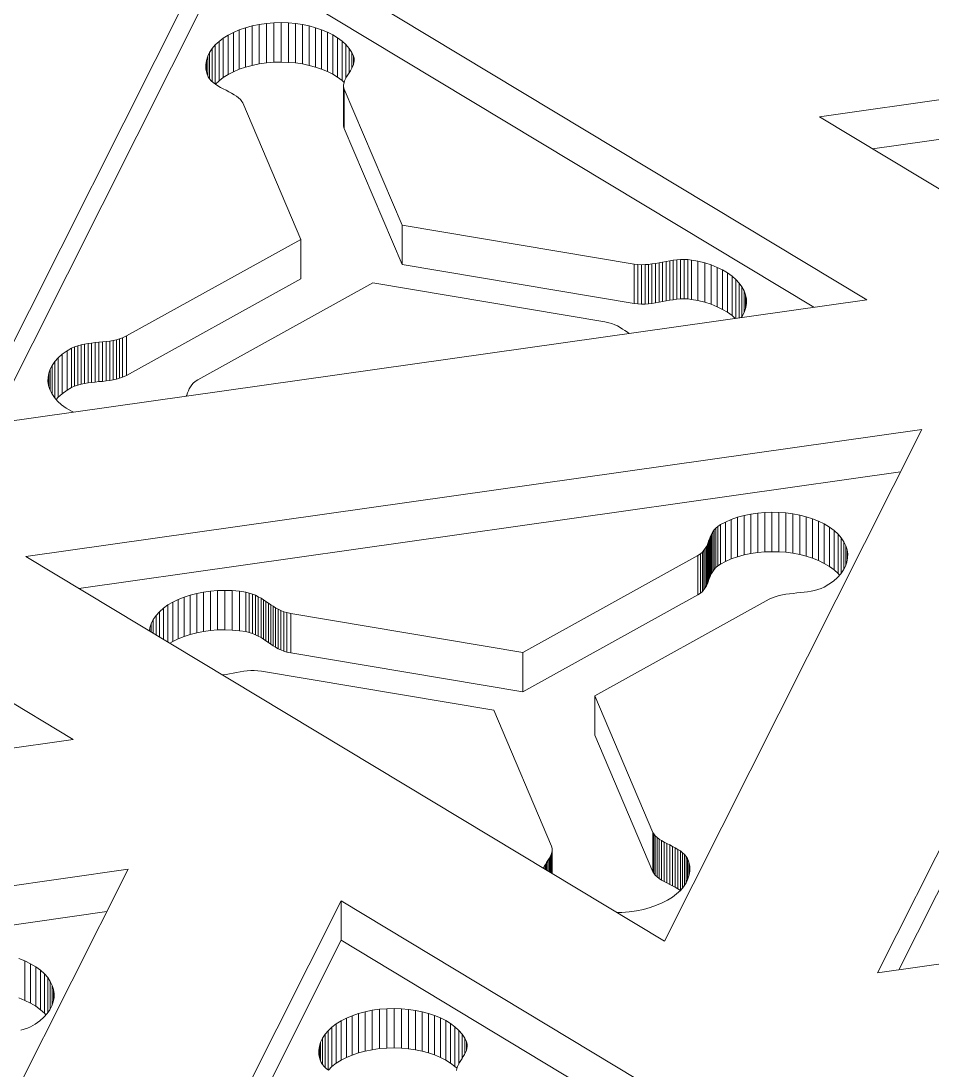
# Model space of a CAD drawing. Header units: inches. Extents: x 4 to 26.1, y 6.7 to 41.9.
# Drawn here: x 13.963 to 15.144, y 16.152 to 17.511 of the extents above; entities that cross this region are included whole.
import ezdxf

# ---------------------------------------------------------------- set-up
doc = ezdxf.new("R2010")
doc.units = ezdxf.units.IN
doc.header["$MEASUREMENT"] = 0
doc.layers.add('rails', color=7, linetype='Continuous', lineweight=35, true_color=0xd4d4d4)

# ---------------------------------------------------------------- blocks, each defined once
blk = doc.blocks.new('A$C382235AA')
at = {"color": 0, "linetype": 'Continuous', "lineweight": 0, "extrusion": (-4.89431e-17, 0.816497, 0.57735)}
for p, q in [((-11.9231, 11.2503), (-11.5896, 11.9133)), ((-11.5896, 11.9133), (-10.7618, 11.415)), ((-11.5896, 11.8623), (-11.8955, 11.2542)), ((-10.8304, 11.4053), (-11.5896, 11.8623)), ((-10.8228, 11.6519), (-9.6615, 11.8167)), ((-11.5586, 11.7696), (-11.5494, 11.7715)), ((-11.5494, 11.7715), (-11.5399, 11.7728)), ((-11.5494, 11.7204), (-11.5494, 11.7715)), ((-11.5399, 11.7728), (-11.5303, 11.7736)), ((-11.5399, 11.7218), (-11.5399, 11.7728)), ((-11.5303, 11.7736), (-11.5208, 11.7739)), ((-11.5303, 11.7226), (-11.5303, 11.7736)), ((-11.5208, 11.7228), (-11.5208, 11.7739)), ((-11.5208, 11.7739), (-11.5114, 11.7736)), ((-11.5114, 11.7225), (-11.5114, 11.7736)), ((-11.5114, 11.7736), (-11.5022, 11.7727)), ((-11.5022, 11.7217), (-11.5022, 11.7727)), ((-11.5022, 11.7727), (-11.4932, 11.7714)), ((-11.4932, 11.7204), (-11.4932, 11.7714)), ((-11.4932, 11.7714), (-11.4846, 11.7696)), ((-11.5959, 11.7538), (-11.5896, 11.7577)), ((-11.5896, 11.7577), (-11.5828, 11.7613)), ((-11.5896, 11.7067), (-11.5896, 11.7577)), ((-11.5828, 11.7613), (-11.5753, 11.7645)), ((-11.5828, 11.7103), (-11.5828, 11.7613)), ((-11.5753, 11.7645), (-11.5672, 11.7673)), ((-11.5753, 11.7135), (-11.5753, 11.7645)), ((-11.5672, 11.7673), (-11.5586, 11.7696)), ((-11.5672, 11.7162), (-11.5672, 11.7673)), ((-11.5586, 11.7186), (-11.5586, 11.7696)), ((-11.4846, 11.7186), (-11.4846, 11.7696)), ((-11.4846, 11.7696), (-11.4763, 11.7674)), ((-11.4763, 11.7163), (-11.4763, 11.7674)), ((-11.4763, 11.7674), (-11.4684, 11.7647)), ((-11.4684, 11.7136), (-11.4684, 11.7647)), ((-11.4684, 11.7647), (-11.461, 11.7616)), ((-11.461, 11.7105), (-11.461, 11.7616)), ((-11.461, 11.7616), (-11.4541, 11.7581)), ((-11.4541, 11.707), (-11.4541, 11.7581)), ((-11.4541, 11.7581), (-11.4477, 11.7542)), ((-9.6892, 11.7617), (-10.7542, 11.6106)), ((-11.6103, 11.7404), (-11.6063, 11.7451)), ((-11.6063, 11.7451), (-11.6014, 11.7496)), ((-11.6063, 11.6942), (-11.6063, 11.7451)), ((-11.6014, 11.7496), (-11.5959, 11.7538)), ((-11.6014, 11.6986), (-11.6014, 11.7496)), ((-11.5959, 11.7028), (-11.5959, 11.7538)), ((-11.4477, 11.7032), (-11.4477, 11.7542)), ((-11.4477, 11.7542), (-11.442, 11.7499)), ((-11.442, 11.6989), (-11.442, 11.7499)), ((-11.442, 11.7499), (-11.4371, 11.7454)), ((-11.4371, 11.7018), (-11.4371, 11.7454)), ((-11.4371, 11.7454), (-11.4328, 11.7405)), ((-11.6178, 11.725), (-11.6161, 11.7303)), ((-11.6161, 11.7303), (-11.6137, 11.7354)), ((-11.6161, 11.7057), (-11.6161, 11.7303)), ((-11.6137, 11.7354), (-11.6103, 11.7404)), ((-11.6137, 11.7009), (-11.6137, 11.7354)), ((-11.6103, 11.6974), (-11.6103, 11.7404)), ((-11.4328, 11.709), (-11.4328, 11.7405)), ((-11.4328, 11.7405), (-11.4294, 11.7353)), ((-11.4294, 11.7149), (-11.4294, 11.7353)), ((-11.4294, 11.7353), (-11.4271, 11.7305)), ((-11.4271, 11.7203), (-11.4271, 11.7305)), ((-11.4271, 11.7305), (-11.4263, 11.7277)), ((-11.6185, 11.7196), (-11.6178, 11.725)), ((-11.6184, 11.7141), (-11.6185, 11.7196)), ((-11.6178, 11.7113), (-11.6178, 11.725)), ((-11.5672, 11.7162), (-11.5753, 11.7135)), ((-11.5586, 11.7186), (-11.5672, 11.7162)), ((-11.5494, 11.7204), (-11.5586, 11.7186)), ((-11.5399, 11.7218), (-11.5494, 11.7204)), ((-11.5303, 11.7226), (-11.5399, 11.7218)), ((-11.5208, 11.7228), (-11.5303, 11.7226)), ((-11.5114, 11.7225), (-11.5208, 11.7228)), ((-11.5022, 11.7217), (-11.5114, 11.7225)), ((-11.4932, 11.7204), (-11.5022, 11.7217)), ((-11.4846, 11.7186), (-11.4932, 11.7204)), ((-11.4763, 11.7163), (-11.4846, 11.7186)), ((-11.4684, 11.7136), (-11.4763, 11.7163)), ((-11.4284, 11.7168), (-11.4297, 11.7142)), ((-11.4273, 11.7195), (-11.4284, 11.7168)), ((-11.4265, 11.7222), (-11.4273, 11.7195)), ((-11.4262, 11.7249), (-11.4265, 11.7222)), ((-11.4263, 11.7237), (-11.4263, 11.7277)), ((-11.4263, 11.7277), (-11.4262, 11.7249)), ((-11.6172, 11.7086), (-11.6184, 11.7141)), ((-11.6154, 11.7037), (-11.6172, 11.7086)), ((-11.6138, 11.7011), (-11.6154, 11.7037)), ((-11.5959, 11.7028), (-11.6014, 11.6986)), ((-11.5896, 11.7067), (-11.5959, 11.7028)), ((-11.5828, 11.7103), (-11.5896, 11.7067)), ((-11.5753, 11.7135), (-11.5828, 11.7103)), ((-11.461, 11.7105), (-11.4684, 11.7136)), ((-11.4541, 11.707), (-11.461, 11.7105)), ((-11.4477, 11.7032), (-11.4541, 11.707)), ((-11.442, 11.6989), (-11.4477, 11.7032)), ((-11.436, 11.7038), (-11.4374, 11.7012)), ((-11.4345, 11.7064), (-11.436, 11.7038)), ((-11.4329, 11.709), (-11.4345, 11.7064)), ((-11.4312, 11.7116), (-11.4329, 11.709)), ((-11.4297, 11.7142), (-11.4312, 11.7116)), ((-11.6117, 11.6986), (-11.6138, 11.7011)), ((-11.6091, 11.6963), (-11.6117, 11.6986)), ((-11.6062, 11.6941), (-11.6091, 11.6963)), ((-11.6014, 11.6986), (-11.6062, 11.6941)), ((-11.603, 11.692), (-11.6062, 11.6941)), ((-11.5996, 11.6901), (-11.603, 11.692)), ((-11.596, 11.6881), (-11.5996, 11.6901)), ((-11.4393, 11.6964), (-11.442, 11.6989)), ((-11.4394, 11.696), (-11.4399, 11.6934)), ((-11.4399, 11.6423), (-11.4399, 11.6934)), ((-11.4399, 11.6934), (-11.4399, 11.6907)), ((-11.4399, 11.6397), (-11.4399, 11.6907)), ((-11.4399, 11.6907), (-11.4392, 11.6878)), ((-11.4386, 11.6986), (-11.4394, 11.696)), ((-11.4374, 11.7012), (-11.4386, 11.6986)), ((-11.5924, 11.6863), (-11.596, 11.6881)), ((-11.5888, 11.6844), (-11.5924, 11.6863)), ((-11.5853, 11.6825), (-11.5888, 11.6844)), ((-11.582, 11.6806), (-11.5853, 11.6825)), ((-11.5788, 11.6786), (-11.582, 11.6806)), ((-11.5761, 11.6765), (-11.5788, 11.6786)), ((-11.5736, 11.6743), (-11.5761, 11.6765)), ((-11.4392, 11.6368), (-11.4392, 11.6878)), ((-11.4392, 11.6878), (-11.3642, 11.5116)), ((-11.5717, 11.6719), (-11.5736, 11.6743)), ((-11.5707, 11.6702), (-11.5717, 11.6719)), ((-11.4954, 11.4931), (-11.5707, 11.6702)), ((-9.995, 11.1536), (-10.8228, 11.6519)), ((-11.4399, 11.6397), (-11.4399, 11.6423)), ((-11.4392, 11.6368), (-11.4399, 11.6397)), ((-11.3642, 11.4606), (-11.4392, 11.6368)), ((-11.3642, 11.4606), (-11.3642, 11.5116)), ((-11.3642, 11.5116), (-11.0633, 11.4611)), ((-11.7213, 11.368), (-11.4954, 11.4931)), ((-11.4954, 11.4421), (-11.4954, 11.4931)), ((-11.0633, 11.4101), (-11.3642, 11.4606)), ((-11.0633, 11.4101), (-11.0633, 11.4611)), ((-11.0633, 11.4611), (-11.0583, 11.4605)), ((-11.0583, 11.4095), (-11.0583, 11.4605)), ((-11.0583, 11.4605), (-11.0538, 11.4603)), ((-11.0538, 11.4603), (-11.0492, 11.4604)), ((-11.0538, 11.4092), (-11.0538, 11.4603)), ((-11.0492, 11.4604), (-11.0447, 11.4607)), ((-11.0492, 11.4093), (-11.0492, 11.4604)), ((-11.0447, 11.4607), (-11.0402, 11.4613)), ((-11.0447, 11.4097), (-11.0447, 11.4607)), ((-11.0402, 11.4613), (-11.0356, 11.462)), ((-11.0402, 11.4102), (-11.0402, 11.4613)), ((-11.0356, 11.462), (-11.031, 11.4628)), ((-11.0356, 11.4109), (-11.0356, 11.462)), ((-11.031, 11.4628), (-11.0265, 11.4636)), ((-11.031, 11.4117), (-11.031, 11.4628)), ((-11.0265, 11.4636), (-11.0218, 11.4645)), ((-11.0265, 11.4126), (-11.0265, 11.4636)), ((-11.0218, 11.4645), (-11.0172, 11.4653)), ((-11.0218, 11.4135), (-11.0218, 11.4645)), ((-11.0172, 11.4653), (-11.0125, 11.466)), ((-11.0172, 11.4143), (-11.0172, 11.4653)), ((-11.0125, 11.466), (-11.0079, 11.4666)), ((-11.0125, 11.415), (-11.0125, 11.466)), ((-11.0079, 11.4666), (-11.0031, 11.467)), ((-11.0079, 11.4156), (-11.0079, 11.4666)), ((-11.0031, 11.467), (-10.9984, 11.4671)), ((-11.0031, 11.4159), (-11.0031, 11.467)), ((-10.9984, 11.4161), (-10.9984, 11.4671)), ((-10.9984, 11.4671), (-10.9936, 11.4669)), ((-10.9936, 11.4159), (-10.9936, 11.4669)), ((-10.9936, 11.4669), (-10.9888, 11.4664)), ((-10.9888, 11.4154), (-10.9888, 11.4664)), ((-10.9888, 11.4664), (-10.9806, 11.4649)), ((-10.9806, 11.4138), (-10.9806, 11.4649)), ((-10.9806, 11.4649), (-10.9717, 11.4627)), ((-10.9717, 11.4116), (-10.9717, 11.4627)), ((-10.9717, 11.4627), (-10.9634, 11.46)), ((-10.9634, 11.409), (-10.9634, 11.46)), ((-10.9634, 11.46), (-10.9557, 11.4569)), ((-10.9557, 11.4059), (-10.9557, 11.4569)), ((-10.9557, 11.4569), (-10.9486, 11.4535)), ((-10.9486, 11.4024), (-10.9486, 11.4535)), ((-10.9486, 11.4535), (-10.9422, 11.4497)), ((-10.9422, 11.3986), (-10.9422, 11.4497)), ((-10.9422, 11.4497), (-10.9364, 11.4455)), ((-10.9364, 11.3945), (-10.9364, 11.4455)), ((-10.9364, 11.4455), (-10.9313, 11.4411)), ((-11.4954, 11.4421), (-11.7213, 11.3169)), ((-11.402, 11.4368), (-11.629, 11.3111)), ((-11.1014, 11.3864), (-11.402, 11.4368)), ((-10.9313, 11.391), (-10.9313, 11.4411)), ((-10.9313, 11.4411), (-10.927, 11.4365)), ((-10.927, 11.3916), (-10.927, 11.4365)), ((-10.927, 11.4365), (-10.9235, 11.4316)), ((-10.9235, 11.3934), (-10.9235, 11.4316)), ((-10.9235, 11.4316), (-10.9207, 11.4265)), ((-10.9207, 11.3985), (-10.9207, 11.4265)), ((-10.9207, 11.4265), (-10.9188, 11.4213)), ((-10.9188, 11.4039), (-10.9188, 11.4213)), ((-10.9188, 11.4213), (-10.9178, 11.4159)), ((-10.7618, 11.415), (-11.9231, 11.2503)), ((-11.0583, 11.4095), (-11.0633, 11.4101)), ((-11.0538, 11.4092), (-11.0583, 11.4095)), ((-11.0492, 11.4093), (-11.0538, 11.4092)), ((-11.0447, 11.4097), (-11.0492, 11.4093)), ((-11.0402, 11.4102), (-11.0447, 11.4097)), ((-11.0356, 11.4109), (-11.0402, 11.4102)), ((-11.031, 11.4117), (-11.0356, 11.4109)), ((-11.0265, 11.4126), (-11.031, 11.4117)), ((-11.0218, 11.4135), (-11.0265, 11.4126)), ((-11.0172, 11.4143), (-11.0218, 11.4135)), ((-11.0125, 11.415), (-11.0172, 11.4143)), ((-11.0079, 11.4156), (-11.0125, 11.415)), ((-11.0031, 11.4159), (-11.0079, 11.4156)), ((-10.9984, 11.4161), (-11.0031, 11.4159)), ((-10.9936, 11.4159), (-10.9984, 11.4161)), ((-10.9888, 11.4154), (-10.9936, 11.4159)), ((-10.9806, 11.4138), (-10.9888, 11.4154)), ((-10.9717, 11.4116), (-10.9806, 11.4138)), ((-10.9634, 11.409), (-10.9717, 11.4116)), ((-10.9557, 11.4059), (-10.9634, 11.409)), ((-10.9486, 11.4024), (-10.9557, 11.4059)), ((-10.9184, 11.405), (-10.9202, 11.3996)), ((-10.9176, 11.4105), (-10.9184, 11.405)), ((-10.9178, 11.4096), (-10.9178, 11.4159)), ((-10.9178, 11.4159), (-10.9176, 11.4105)), ((-10.9422, 11.3986), (-10.9486, 11.4024)), ((-10.9364, 11.3945), (-10.9422, 11.3986)), ((-10.9322, 11.3908), (-10.9364, 11.3945)), ((-10.9229, 11.3941), (-10.9245, 11.3919)), ((-10.9202, 11.3996), (-10.9229, 11.3941)), ((-11.096, 11.3852), (-11.1014, 11.3864)), ((-11.092, 11.384), (-11.096, 11.3852)), ((-11.0883, 11.3826), (-11.092, 11.384)), ((-11.0848, 11.3809), (-11.0883, 11.3826)), ((-11.0815, 11.379), (-11.0848, 11.3809)), ((-11.0783, 11.377), (-11.0815, 11.379)), ((-11.0752, 11.3749), (-11.0783, 11.377)), ((-11.7386, 11.3621), (-11.7344, 11.363)), ((-11.7344, 11.363), (-11.7303, 11.3641)), ((-11.7344, 11.312), (-11.7344, 11.363)), ((-11.7303, 11.3641), (-11.7265, 11.3655)), ((-11.7303, 11.3131), (-11.7303, 11.3641)), ((-11.7265, 11.3655), (-11.7213, 11.368)), ((-11.7265, 11.3145), (-11.7265, 11.3655)), ((-11.7213, 11.3169), (-11.7213, 11.368)), ((-11.0721, 11.3728), (-11.0752, 11.3749)), ((-11.0699, 11.3713), (-11.0721, 11.3728)), ((-11.7985, 11.3486), (-11.7925, 11.3521)), ((-11.7925, 11.3521), (-11.7887, 11.3539)), ((-11.7925, 11.3011), (-11.7925, 11.3521)), ((-11.7887, 11.3539), (-11.7846, 11.3553)), ((-11.7887, 11.3028), (-11.7887, 11.3539)), ((-11.7846, 11.3553), (-11.7803, 11.3565)), ((-11.7846, 11.3043), (-11.7846, 11.3553)), ((-11.7803, 11.3565), (-11.7758, 11.3574)), ((-11.7803, 11.3054), (-11.7803, 11.3565)), ((-11.7758, 11.3574), (-11.7712, 11.3582)), ((-11.7758, 11.3064), (-11.7758, 11.3574)), ((-11.7712, 11.3582), (-11.7666, 11.3588)), ((-11.7712, 11.3071), (-11.7712, 11.3582)), ((-11.7666, 11.3588), (-11.7618, 11.3593)), ((-11.7666, 11.3078), (-11.7666, 11.3588)), ((-11.7618, 11.3593), (-11.7571, 11.3598)), ((-11.7618, 11.3083), (-11.7618, 11.3593)), ((-11.7571, 11.3598), (-11.7523, 11.3603)), ((-11.7571, 11.3088), (-11.7571, 11.3598)), ((-11.7523, 11.3603), (-11.7477, 11.3608)), ((-11.7523, 11.3092), (-11.7523, 11.3603)), ((-11.7477, 11.3608), (-11.7431, 11.3614)), ((-11.7477, 11.3097), (-11.7477, 11.3608)), ((-11.7431, 11.3614), (-11.7386, 11.3621)), ((-11.7431, 11.3103), (-11.7431, 11.3614)), ((-11.7386, 11.3111), (-11.7386, 11.3621)), ((-12.6185, 11.3435), (-11.7907, 10.8452)), ((-11.8142, 11.3349), (-11.8098, 11.3397)), ((-11.8098, 11.3397), (-11.8046, 11.3443)), ((-11.8098, 11.2887), (-11.8098, 11.3397)), ((-11.8046, 11.3443), (-11.7985, 11.3486)), ((-11.8046, 11.2932), (-11.8046, 11.3443)), ((-11.7985, 11.2976), (-11.7985, 11.3486)), ((-11.8222, 11.3196), (-11.8204, 11.3248)), ((-11.8204, 11.3248), (-11.8177, 11.3299)), ((-11.8204, 11.2977), (-11.8204, 11.3248)), ((-11.8177, 11.3299), (-11.8142, 11.3349)), ((-11.8177, 11.2926), (-11.8177, 11.3299)), ((-11.8142, 11.2876), (-11.8142, 11.3349)), ((-11.8232, 11.3091), (-11.8231, 11.3144)), ((-11.8224, 11.3038), (-11.8232, 11.3091)), ((-11.8231, 11.3144), (-11.8222, 11.3196)), ((-11.8231, 11.3085), (-11.8231, 11.3144)), ((-11.8222, 11.303), (-11.8222, 11.3196)), ((-11.7618, 11.3083), (-11.7666, 11.3078)), ((-11.7571, 11.3088), (-11.7618, 11.3083)), ((-11.7523, 11.3092), (-11.7571, 11.3088)), ((-11.7477, 11.3097), (-11.7523, 11.3092)), ((-11.7431, 11.3103), (-11.7477, 11.3097)), ((-11.7386, 11.3111), (-11.7431, 11.3103)), ((-11.7344, 11.312), (-11.7386, 11.3111)), ((-11.7303, 11.3131), (-11.7344, 11.312)), ((-11.7265, 11.3145), (-11.7303, 11.3131)), ((-11.7213, 11.3169), (-11.7265, 11.3145)), ((-11.6323, 11.3089), (-11.6348, 11.3068)), ((-11.629, 11.3111), (-11.6323, 11.3089)), ((-11.8208, 11.2985), (-11.8224, 11.3038)), ((-11.8183, 11.2934), (-11.8208, 11.2985)), ((-11.7985, 11.2976), (-11.8046, 11.2932)), ((-11.7925, 11.3011), (-11.7985, 11.2976)), ((-11.7887, 11.3028), (-11.7925, 11.3011)), ((-11.7846, 11.3043), (-11.7887, 11.3028)), ((-11.7803, 11.3054), (-11.7846, 11.3043)), ((-11.7758, 11.3064), (-11.7803, 11.3054)), ((-11.7712, 11.3071), (-11.7758, 11.3064)), ((-11.7666, 11.3078), (-11.7712, 11.3071)), ((-11.6412, 11.2968), (-11.6423, 11.2941)), ((-11.64, 11.2995), (-11.6412, 11.2968)), ((-11.6386, 11.302), (-11.64, 11.2995)), ((-11.6369, 11.3045), (-11.6386, 11.302)), ((-11.6348, 11.3068), (-11.6369, 11.3045)), ((-11.8149, 11.2884), (-11.8183, 11.2934)), ((-11.8107, 11.2835), (-11.8149, 11.2884)), ((-11.8098, 11.2887), (-11.8125, 11.2857)), ((-11.8056, 11.2789), (-11.8107, 11.2835)), ((-11.8046, 11.2932), (-11.8098, 11.2887)), ((-11.6433, 11.2914), (-11.6439, 11.2899)), ((-11.6423, 11.2941), (-11.6433, 11.2914)), ((-11.7996, 11.2745), (-11.8056, 11.2789)), ((-11.7928, 11.2704), (-11.7996, 11.2745)), ((-11.7902, 11.2691), (-11.7928, 11.2704)), ((-11.8517, 11.0822), (-10.6904, 11.2469)), ((-10.6904, 11.2469), (-11.0239, 10.5839)), ((-10.7478, 10.5428), (-10.4143, 11.2058)), ((-10.7181, 11.192), (-11.7831, 11.0409)), ((-10.4143, 11.1548), (-10.7201, 10.5467)), ((-10.9373, 11.1301), (-10.9292, 11.133)), ((-10.9292, 11.133), (-10.9207, 11.1353)), ((-10.9292, 11.0819), (-10.9292, 11.133)), ((-10.9207, 11.1353), (-10.912, 11.1371)), ((-10.9207, 11.0842), (-10.9207, 11.1353)), ((-10.912, 11.1371), (-10.903, 11.1384)), ((-10.912, 11.0861), (-10.912, 11.1371)), ((-10.903, 11.1384), (-10.8939, 11.1392)), ((-10.903, 11.0874), (-10.903, 11.1384)), ((-10.8939, 11.1392), (-10.8848, 11.1396)), ((-10.8939, 11.0882), (-10.8939, 11.1392)), ((-10.8848, 11.0885), (-10.8848, 11.1396)), ((-10.8848, 11.1396), (-10.8756, 11.1394)), ((-10.8756, 11.0884), (-10.8756, 11.1394)), ((-10.8756, 11.1394), (-10.8665, 11.1387)), ((-10.8665, 11.0877), (-10.8665, 11.1387)), ((-10.8665, 11.1387), (-10.8575, 11.1376)), ((-10.8575, 11.0865), (-10.8575, 11.1376)), ((-10.8575, 11.1376), (-10.8487, 11.1359)), ((-10.8487, 11.0849), (-10.8487, 11.1359)), ((-10.8487, 11.1359), (-10.8402, 11.1338)), ((-10.8402, 11.0827), (-10.8402, 11.1338)), ((-10.8402, 11.1338), (-10.832, 11.1311)), ((-10.9595, 11.1166), (-10.9573, 11.119)), ((-10.9573, 11.119), (-10.9546, 11.1213)), ((-10.9573, 11.068), (-10.9573, 11.119)), ((-10.9546, 11.1213), (-10.9514, 11.1235)), ((-10.9546, 11.0703), (-10.9546, 11.1213)), ((-10.9514, 11.1235), (-10.945, 11.1268)), ((-10.9514, 11.0724), (-10.9514, 11.1235)), ((-10.945, 11.1268), (-10.9373, 11.1301)), ((-10.945, 11.0758), (-10.945, 11.1268)), ((-10.9373, 11.0791), (-10.9373, 11.1301)), ((-10.832, 11.0801), (-10.832, 11.1311)), ((-10.832, 11.1311), (-10.8242, 11.128)), ((-10.8242, 11.0769), (-10.8242, 11.128)), ((-10.8242, 11.128), (-10.8168, 11.1244)), ((-10.8168, 11.0733), (-10.8168, 11.1244)), ((-10.8168, 11.1244), (-10.81, 11.1203)), ((-10.81, 11.0692), (-10.81, 11.1203)), ((-10.81, 11.1203), (-10.804, 11.1159)), ((-10.9663, 11.1033), (-10.9652, 11.106)), ((-10.9652, 11.106), (-10.9641, 11.1088)), ((-10.9652, 11.055), (-10.9652, 11.106)), ((-10.9641, 11.1088), (-10.9628, 11.1114)), ((-10.9641, 11.0577), (-10.9641, 11.1088)), ((-10.9628, 11.1114), (-10.9613, 11.114)), ((-10.9628, 11.0604), (-10.9628, 11.1114)), ((-10.9613, 11.114), (-10.9595, 11.1166)), ((-10.9613, 11.063), (-10.9613, 11.114)), ((-10.9595, 11.0656), (-10.9595, 11.1166)), ((-10.804, 11.0648), (-10.804, 11.1159)), ((-10.804, 11.1159), (-10.7989, 11.1112)), ((-10.7989, 11.0602), (-10.7989, 11.1112)), ((-10.7989, 11.1112), (-10.7947, 11.1064)), ((-10.7947, 11.0609), (-10.7947, 11.1064)), ((-10.7947, 11.1064), (-10.7913, 11.1013)), ((-10.9728, 11.0903), (-10.971, 11.0927)), ((-10.971, 11.0927), (-10.9696, 11.0953)), ((-10.971, 11.0417), (-10.971, 11.0927)), ((-10.9696, 11.0953), (-10.9684, 11.0979)), ((-10.9696, 11.0443), (-10.9696, 11.0953)), ((-10.9684, 11.0979), (-10.9673, 11.1006)), ((-10.9684, 11.0469), (-10.9684, 11.0979)), ((-10.9673, 11.1006), (-10.9663, 11.1033)), ((-10.9673, 11.0496), (-10.9673, 11.1006)), ((-10.9663, 11.0523), (-10.9663, 11.1033)), ((-10.7913, 11.0659), (-10.7913, 11.1013)), ((-10.7913, 11.1013), (-10.7888, 11.0962)), ((-10.7888, 11.0711), (-10.7888, 11.0962)), ((-10.7888, 11.0962), (-10.7872, 11.091)), ((-10.7872, 11.0765), (-10.7872, 11.091)), ((-10.7872, 11.091), (-10.7864, 11.0857)), ((-11.0239, 10.5839), (-11.8517, 11.0822)), ((-11.2076, 10.958), (-10.9806, 11.0837)), ((-10.9806, 11.0837), (-10.9774, 11.0858)), ((-10.9806, 11.0326), (-10.9806, 11.0837)), ((-10.9774, 11.0858), (-10.9748, 11.088)), ((-10.9774, 11.0348), (-10.9774, 11.0858)), ((-10.9748, 11.088), (-10.9728, 11.0903)), ((-10.9748, 11.0369), (-10.9748, 11.088)), ((-10.9728, 11.0393), (-10.9728, 11.0903)), ((-10.9373, 11.0791), (-10.945, 11.0758)), ((-10.9292, 11.0819), (-10.9373, 11.0791)), ((-10.9207, 11.0842), (-10.9292, 11.0819)), ((-10.912, 11.0861), (-10.9207, 11.0842)), ((-10.903, 11.0874), (-10.912, 11.0861)), ((-10.8939, 11.0882), (-10.903, 11.0874)), ((-10.8848, 11.0885), (-10.8939, 11.0882)), ((-10.8756, 11.0884), (-10.8848, 11.0885)), ((-10.8665, 11.0877), (-10.8756, 11.0884)), ((-10.8575, 11.0865), (-10.8665, 11.0877)), ((-10.8487, 11.0849), (-10.8575, 11.0865)), ((-10.8402, 11.0827), (-10.8487, 11.0849)), ((-10.832, 11.0801), (-10.8402, 11.0827)), ((-10.8242, 11.0769), (-10.832, 11.0801)), ((-10.7865, 11.0804), (-10.7874, 11.0751)), ((-10.7864, 11.0857), (-10.7865, 11.0804)), ((-10.9595, 11.0656), (-10.9613, 11.063)), ((-10.9573, 11.068), (-10.9595, 11.0656)), ((-10.9546, 11.0703), (-10.9573, 11.068)), ((-10.9514, 11.0724), (-10.9546, 11.0703)), ((-10.945, 11.0758), (-10.9514, 11.0724)), ((-10.8168, 11.0733), (-10.8242, 11.0769)), ((-10.81, 11.0692), (-10.8168, 11.0733)), ((-10.804, 11.0648), (-10.81, 11.0692)), ((-10.7989, 11.0602), (-10.804, 11.0648)), ((-10.7919, 11.0648), (-10.7954, 11.0599)), ((-10.7892, 11.0699), (-10.7919, 11.0648)), ((-10.7874, 11.0751), (-10.7892, 11.0699)), ((-10.9663, 11.0523), (-10.9673, 11.0496)), ((-10.9652, 11.055), (-10.9663, 11.0523)), ((-10.9641, 11.0577), (-10.9652, 11.055)), ((-10.9628, 11.0604), (-10.9641, 11.0577)), ((-10.9613, 11.063), (-10.9628, 11.0604)), ((-10.805, 11.0505), (-10.8111, 11.0462)), ((-10.7998, 11.0551), (-10.805, 11.0505)), ((-10.7954, 11.0599), (-10.7998, 11.0551)), ((-10.7971, 11.058), (-10.7989, 11.0602)), ((-11.6216, 11.0362), (-11.6126, 11.0374)), ((-11.6126, 11.0374), (-11.6034, 11.0382)), ((-11.6126, 10.9864), (-11.6126, 11.0374)), ((-11.6034, 11.0382), (-11.594, 11.0384)), ((-11.6034, 10.9871), (-11.6034, 11.0382)), ((-11.594, 10.9873), (-11.594, 11.0384)), ((-11.594, 11.0384), (-11.5846, 11.038)), ((-11.5846, 10.987), (-11.5846, 11.038)), ((-11.5846, 11.038), (-11.5751, 11.0372)), ((-11.5751, 10.9861), (-11.5751, 11.0372)), ((-11.5751, 11.0372), (-11.5667, 11.0359)), ((-10.9748, 11.0369), (-10.9774, 11.0348)), ((-10.9728, 11.0393), (-10.9748, 11.0369)), ((-10.971, 11.0417), (-10.9728, 11.0393)), ((-10.9696, 11.0443), (-10.971, 11.0417)), ((-10.9684, 11.0469), (-10.9696, 11.0443)), ((-10.9673, 11.0496), (-10.9684, 11.0469)), ((-10.8384, 11.0366), (-10.843, 11.036)), ((-10.8338, 11.0373), (-10.8384, 11.0366)), ((-10.8293, 11.0383), (-10.8338, 11.0373)), ((-10.825, 11.0394), (-10.8293, 11.0383)), ((-10.821, 11.0409), (-10.825, 11.0394)), ((-10.8171, 11.0426), (-10.821, 11.0409)), ((-10.8111, 11.0462), (-10.8171, 11.0426)), ((-11.6677, 11.0195), (-11.6612, 11.0233)), ((-11.6612, 11.0233), (-11.6542, 11.0267)), ((-11.6612, 10.9722), (-11.6612, 11.0233)), ((-11.6542, 11.0267), (-11.6467, 11.0297)), ((-11.6542, 10.9757), (-11.6542, 11.0267)), ((-11.6467, 11.0297), (-11.6387, 11.0323)), ((-11.6467, 10.9787), (-11.6467, 11.0297)), ((-11.6387, 11.0323), (-11.6303, 11.0345)), ((-11.6387, 10.9813), (-11.6387, 11.0323)), ((-11.6303, 11.0345), (-11.6216, 11.0362)), ((-11.6303, 10.9835), (-11.6303, 11.0345)), ((-11.6216, 10.9852), (-11.6216, 11.0362)), ((-11.5667, 10.9849), (-11.5667, 11.0359)), ((-11.5667, 11.0359), (-11.5622, 11.0349)), ((-11.5622, 10.9838), (-11.5622, 11.0349)), ((-11.5622, 11.0349), (-11.558, 11.0335)), ((-11.558, 10.9825), (-11.558, 11.0335)), ((-11.558, 11.0335), (-11.5541, 11.032)), ((-11.5541, 10.9809), (-11.5541, 11.032)), ((-11.5541, 11.032), (-11.5505, 11.0302)), ((-11.5505, 10.9792), (-11.5505, 11.0302)), ((-11.5505, 11.0302), (-11.547, 11.0283)), ((-11.547, 10.9772), (-11.547, 11.0283)), ((-11.547, 11.0283), (-11.5438, 11.0262)), ((-11.5438, 10.9752), (-11.5438, 11.0262)), ((-11.5438, 11.0262), (-11.5406, 11.0241)), ((-11.5406, 10.9731), (-11.5406, 11.0241)), ((-11.5406, 11.0241), (-11.5375, 11.0219)), ((-10.9806, 11.0326), (-11.2076, 10.9069)), ((-10.8883, 11.0268), (-11.1142, 10.9017)), ((-10.9774, 11.0348), (-10.9806, 11.0326)), ((-10.8831, 11.0293), (-10.8883, 11.0268)), ((-10.8793, 11.0306), (-10.8831, 11.0293)), ((-10.8752, 11.0318), (-10.8793, 11.0306)), ((-10.871, 11.0327), (-10.8752, 11.0318)), ((-10.8665, 11.0334), (-10.871, 11.0327)), ((-10.8619, 11.034), (-10.8665, 11.0334)), ((-10.8573, 11.0345), (-10.8619, 11.034)), ((-10.8525, 11.035), (-10.8573, 11.0345)), ((-10.8478, 11.0354), (-10.8525, 11.035)), ((-10.843, 11.036), (-10.8478, 11.0354)), ((-11.6831, 11.0058), (-11.6786, 11.0107)), ((-11.6786, 11.0107), (-11.6735, 11.0153)), ((-11.6786, 10.978), (-11.6786, 11.0107)), ((-11.6735, 11.0153), (-11.6677, 11.0195)), ((-11.6735, 10.9749), (-11.6735, 11.0153)), ((-11.6677, 10.9714), (-11.6677, 11.0195)), ((-11.5375, 10.9709), (-11.5375, 11.0219)), ((-11.5375, 11.0219), (-11.5344, 11.0198)), ((-11.5344, 10.9688), (-11.5344, 11.0198)), ((-11.5344, 11.0198), (-11.5313, 11.0177)), ((-11.5313, 10.9667), (-11.5313, 11.0177)), ((-11.5313, 11.0177), (-11.5281, 11.0157)), ((-11.5281, 10.9647), (-11.5281, 11.0157)), ((-11.5281, 11.0157), (-11.5248, 11.0139)), ((-11.5248, 10.9628), (-11.5248, 11.0139)), ((-11.5248, 11.0139), (-11.5213, 11.0122)), ((-11.5213, 10.9612), (-11.5213, 11.0122)), ((-11.5213, 11.0122), (-11.5176, 11.0107)), ((-11.5176, 10.9597), (-11.5176, 11.0107)), ((-11.5176, 11.0107), (-11.5136, 11.0095)), ((-11.5136, 10.9585), (-11.5136, 11.0095)), ((-11.5136, 11.0095), (-11.5082, 11.0084)), ((-11.6894, 10.9952), (-11.6867, 11.0006)), ((-11.6867, 11.0006), (-11.6831, 11.0058)), ((-11.6867, 10.9828), (-11.6867, 11.0006)), ((-11.6831, 10.9806), (-11.6831, 11.0058)), ((-11.5082, 10.9574), (-11.5082, 11.0084)), ((-11.5082, 11.0084), (-11.2076, 10.958)), ((-11.6917, 10.9859), (-11.6912, 10.9897)), ((-11.6912, 10.9897), (-11.6894, 10.9952)), ((-11.6912, 10.9855), (-11.6912, 10.9897)), ((-11.6894, 10.9845), (-11.6894, 10.9952)), ((-11.6303, 10.9835), (-11.6387, 10.9813)), ((-11.6216, 10.9852), (-11.6303, 10.9835)), ((-11.6126, 10.9864), (-11.6216, 10.9852)), ((-11.6034, 10.9871), (-11.6126, 10.9864)), ((-11.594, 10.9873), (-11.6034, 10.9871)), ((-11.5846, 10.987), (-11.594, 10.9873)), ((-11.5751, 10.9861), (-11.5846, 10.987)), ((-11.5667, 10.9849), (-11.5751, 10.9861)), ((-11.5622, 10.9838), (-11.5667, 10.9849)), ((-11.558, 10.9825), (-11.5622, 10.9838)), ((-11.5541, 10.9809), (-11.558, 10.9825)), ((-11.6612, 10.9722), (-11.6652, 10.9699)), ((-11.6542, 10.9757), (-11.6612, 10.9722)), ((-11.6467, 10.9787), (-11.6542, 10.9757)), ((-11.6387, 10.9813), (-11.6467, 10.9787)), ((-11.5505, 10.9792), (-11.5541, 10.9809)), ((-11.547, 10.9772), (-11.5505, 10.9792)), ((-11.5438, 10.9752), (-11.547, 10.9772)), ((-11.5406, 10.9731), (-11.5438, 10.9752)), ((-11.5375, 10.9709), (-11.5406, 10.9731)), ((-11.5344, 10.9688), (-11.5375, 10.9709)), ((-11.5313, 10.9667), (-11.5344, 10.9688)), ((-11.5281, 10.9647), (-11.5313, 10.9667)), ((-11.5248, 10.9628), (-11.5281, 10.9647)), ((-11.5213, 10.9612), (-11.5248, 10.9628)), ((-11.5176, 10.9597), (-11.5213, 10.9612)), ((-11.5136, 10.9585), (-11.5176, 10.9597)), ((-11.5082, 10.9574), (-11.5136, 10.9585)), ((-11.2076, 10.9069), (-11.5082, 10.9574)), ((-11.2076, 10.9069), (-11.2076, 10.958)), ((-11.5924, 10.9295), (-11.5969, 10.9288)), ((-11.5878, 10.9303), (-11.5924, 10.9295)), ((-11.5832, 10.9311), (-11.5878, 10.9303)), ((-11.5786, 10.932), (-11.5832, 10.9311)), ((-11.574, 10.9328), (-11.5786, 10.932)), ((-11.5694, 10.9335), (-11.574, 10.9328)), ((-11.5649, 10.934), (-11.5694, 10.9335)), ((-11.5604, 10.9344), (-11.5649, 10.934)), ((-11.5559, 10.9345), (-11.5604, 10.9344)), ((-11.5513, 10.9343), (-11.5559, 10.9345)), ((-11.5464, 10.9336), (-11.5513, 10.9343)), ((-11.2454, 10.8832), (-11.5464, 10.9336)), ((-11.1142, 10.8506), (-11.1142, 10.9017)), ((-11.1142, 10.9017), (-11.0389, 10.7246)), ((-11.1704, 10.7069), (-11.2454, 10.8832)), ((-11.0389, 10.6736), (-11.1142, 10.8506)), ((-11.7907, 10.8452), (-12.952, 10.6805)), ((-11.0389, 10.6736), (-11.0389, 10.7246)), ((-11.0389, 10.7246), (-11.0379, 10.7228)), ((-11.0379, 10.6718), (-11.0379, 10.7228)), ((-11.0379, 10.7228), (-11.036, 10.7205)), ((-11.036, 10.6694), (-11.036, 10.7205)), ((-11.036, 10.7205), (-11.0336, 10.7182)), ((-11.0336, 10.6672), (-11.0336, 10.7182)), ((-11.0336, 10.7182), (-11.0308, 10.7162)), ((-11.0308, 10.6651), (-11.0308, 10.7162)), ((-11.0308, 10.7162), (-11.0277, 10.7142)), ((-11.0277, 10.6631), (-11.0277, 10.7142)), ((-11.0277, 10.7142), (-11.0243, 10.7122)), ((-11.0243, 10.6612), (-11.0243, 10.7122)), ((-11.0243, 10.7122), (-11.0208, 10.7104)), ((-11.0208, 10.6593), (-11.0208, 10.7104)), ((-11.0208, 10.7104), (-11.0172, 10.7085)), ((-11.171, 10.6962), (-11.1702, 10.6988)), ((-11.1697, 10.704), (-11.1704, 10.7069)), ((-11.1702, 10.6988), (-11.1697, 10.7014)), ((-11.1702, 10.6719), (-11.1702, 10.6988)), ((-11.1697, 10.7014), (-11.1697, 10.704)), ((-11.1697, 10.6716), (-11.1697, 10.7014)), ((-11.0172, 10.6575), (-11.0172, 10.7085)), ((-11.0172, 10.7085), (-11.0136, 10.7066)), ((-11.0136, 10.6556), (-11.0136, 10.7066)), ((-11.0136, 10.7066), (-11.0101, 10.7047)), ((-11.0101, 10.6537), (-11.0101, 10.7047)), ((-11.0101, 10.7047), (-11.0066, 10.7027)), ((-11.0066, 10.6517), (-11.0066, 10.7027)), ((-11.0066, 10.7027), (-11.0034, 10.7007)), ((-11.0034, 10.6496), (-11.0034, 10.7007)), ((-11.0034, 10.7007), (-11.0005, 10.6985)), ((-11.0005, 10.6529), (-11.0005, 10.6985)), ((-11.0005, 10.6985), (-10.9979, 10.6962)), ((-9.5865, 10.7076), (-10.7478, 10.5428)), ((-11.1799, 10.6806), (-11.1784, 10.6832)), ((-11.1784, 10.6832), (-11.1768, 10.6858)), ((-11.1784, 10.6768), (-11.1784, 10.6832)), ((-11.1768, 10.6858), (-11.1751, 10.6884)), ((-11.1768, 10.6759), (-11.1768, 10.6858)), ((-11.1751, 10.6884), (-11.1736, 10.691)), ((-11.1751, 10.6749), (-11.1751, 10.6884)), ((-11.1736, 10.691), (-11.1722, 10.6936)), ((-11.1736, 10.674), (-11.1736, 10.691)), ((-11.1722, 10.6936), (-11.171, 10.6962)), ((-11.1722, 10.6731), (-11.1722, 10.6936)), ((-11.171, 10.6724), (-11.171, 10.6962)), ((-10.9979, 10.6563), (-10.9979, 10.6962)), ((-10.9979, 10.6962), (-10.9958, 10.6937)), ((-10.9958, 10.6596), (-10.9958, 10.6937)), ((-10.9958, 10.6937), (-10.9942, 10.691)), ((-10.9942, 10.663), (-10.9942, 10.691)), ((-10.9942, 10.691), (-10.9924, 10.6862)), ((-10.9924, 10.668), (-10.9924, 10.6862)), ((-10.9924, 10.6862), (-10.9912, 10.6806)), ((-12.8806, 10.5124), (-11.7193, 10.6771)), ((-11.7193, 10.6771), (-12.0528, 10.0141)), ((-11.181, 10.6784), (-11.1799, 10.6806)), ((-11.1799, 10.6778), (-11.1799, 10.6806)), ((-11.0379, 10.6718), (-11.0389, 10.6736)), ((-11.036, 10.6694), (-11.0379, 10.6718)), ((-11.0336, 10.6672), (-11.036, 10.6694)), ((-10.9918, 10.6697), (-10.9935, 10.6645)), ((-10.9911, 10.6751), (-10.9918, 10.6697)), ((-10.9912, 10.6739), (-10.9912, 10.6806)), ((-10.9912, 10.6806), (-10.9911, 10.6751)), ((-11.0308, 10.6651), (-11.0336, 10.6672)), ((-11.0277, 10.6631), (-11.0308, 10.6651)), ((-11.0243, 10.6612), (-11.0277, 10.6631)), ((-11.0208, 10.6593), (-11.0243, 10.6612)), ((-11.0172, 10.6575), (-11.0208, 10.6593)), ((-11.0136, 10.6556), (-11.0172, 10.6575)), ((-10.996, 10.6593), (-10.9993, 10.6544)), ((-10.9935, 10.6645), (-10.996, 10.6593)), ((-11.0082, 10.6451), (-11.0137, 10.6409)), ((-11.0101, 10.6537), (-11.0136, 10.6556)), ((-11.0066, 10.6517), (-11.0101, 10.6537)), ((-11.0034, 10.6496), (-11.0082, 10.6451)), ((-11.0034, 10.6496), (-11.0066, 10.6517)), ((-10.9993, 10.6544), (-11.0034, 10.6496)), ((-11.0034, 10.6496), (-11.0034, 10.6496)), ((-11.7767, 9.973), (-11.4432, 10.6361)), ((-11.4432, 10.585), (-11.4432, 10.6361)), ((-11.4432, 10.6361), (-10.6154, 10.1378)), ((-11.0344, 10.6303), (-11.0424, 10.6275)), ((-11.0269, 10.6335), (-11.0344, 10.6303)), ((-11.02, 10.637), (-11.0269, 10.6335)), ((-11.0137, 10.6409), (-11.02, 10.637)), ((-11.747, 10.6222), (-12.812, 10.4711)), ((-11.0793, 10.6211), (-11.0855, 10.621)), ((-11.0697, 10.6219), (-11.0793, 10.6211)), ((-11.0602, 10.6233), (-11.0697, 10.6219)), ((-11.051, 10.6251), (-11.0602, 10.6233)), ((-11.0424, 10.6275), (-11.051, 10.6251)), ((-11.4432, 10.585), (-11.749, 9.9769)), ((-10.684, 10.128), (-11.4432, 10.585)), ((-11.8608, 10.5614), (-11.853, 10.5582)), ((-11.853, 10.5072), (-11.853, 10.5582)), ((-11.853, 10.5582), (-11.8457, 10.5546)), ((-11.8457, 10.5036), (-11.8457, 10.5546)), ((-11.8457, 10.5546), (-11.8388, 10.5505)), ((-11.8388, 10.4995), (-11.8388, 10.5505)), ((-11.8388, 10.5505), (-11.8329, 10.5461)), ((-11.8329, 10.4951), (-11.8329, 10.5461)), ((-11.8329, 10.5461), (-11.8278, 10.5415)), ((-11.8278, 10.4904), (-11.8278, 10.5415)), ((-11.8278, 10.5415), (-11.8235, 10.5366)), ((-11.8235, 10.4911), (-11.8235, 10.5366)), ((-11.8235, 10.5366), (-11.8202, 10.5316)), ((-11.8202, 10.4962), (-11.8202, 10.5316)), ((-11.8202, 10.5316), (-11.8177, 10.5265)), ((-11.8177, 10.5014), (-11.8177, 10.5265)), ((-11.8177, 10.5265), (-11.816, 10.5212)), ((-11.816, 10.5068), (-11.816, 10.5212)), ((-11.816, 10.5212), (-11.8153, 10.516)), ((-11.853, 10.5072), (-11.8608, 10.5103)), ((-11.8457, 10.5036), (-11.853, 10.5072)), ((-11.8153, 10.5107), (-11.8163, 10.5054)), ((-11.8153, 10.516), (-11.8153, 10.5107)), ((-11.8388, 10.4995), (-11.8457, 10.5036)), ((-11.8329, 10.4951), (-11.8388, 10.4995)), ((-11.8278, 10.4904), (-11.8329, 10.4951)), ((-11.8207, 10.4951), (-11.8243, 10.4901)), ((-11.8181, 10.5002), (-11.8207, 10.4951)), ((-11.8163, 10.5054), (-11.8181, 10.5002)), ((-11.4121, 10.4924), (-11.403, 10.4943)), ((-11.403, 10.4943), (-11.3934, 10.4956)), ((-11.403, 10.4432), (-11.403, 10.4943)), ((-11.3934, 10.4956), (-11.3838, 10.4964)), ((-11.3934, 10.4446), (-11.3934, 10.4956)), ((-11.3838, 10.4964), (-11.3743, 10.4967)), ((-11.3838, 10.4454), (-11.3838, 10.4964)), ((-11.3743, 10.4456), (-11.3743, 10.4967)), ((-11.3743, 10.4967), (-11.3649, 10.4963)), ((-11.3649, 10.4453), (-11.3649, 10.4963)), ((-11.3649, 10.4963), (-11.3557, 10.4955)), ((-11.3557, 10.4445), (-11.3557, 10.4955)), ((-11.3557, 10.4955), (-11.3468, 10.4942)), ((-11.3468, 10.4432), (-11.3468, 10.4942)), ((-11.3468, 10.4942), (-11.3381, 10.4924)), ((-11.8339, 10.4807), (-11.8399, 10.4764)), ((-11.8286, 10.4853), (-11.8339, 10.4807)), ((-11.8243, 10.4901), (-11.8286, 10.4853)), ((-11.8259, 10.4883), (-11.8278, 10.4904)), ((-11.4494, 10.4766), (-11.4432, 10.4805)), ((-11.4432, 10.4805), (-11.4363, 10.4841)), ((-11.4432, 10.4295), (-11.4432, 10.4805)), ((-11.4363, 10.4841), (-11.4288, 10.4873)), ((-11.4363, 10.4331), (-11.4363, 10.4841)), ((-11.4288, 10.4873), (-11.4207, 10.4901)), ((-11.4288, 10.4363), (-11.4288, 10.4873)), ((-11.4207, 10.4901), (-11.4121, 10.4924)), ((-11.4207, 10.439), (-11.4207, 10.4901)), ((-11.4121, 10.4414), (-11.4121, 10.4924)), ((-11.3381, 10.4414), (-11.3381, 10.4924)), ((-11.3381, 10.4924), (-11.3298, 10.4902)), ((-11.3298, 10.4391), (-11.3298, 10.4902)), ((-11.3298, 10.4902), (-11.3219, 10.4875)), ((-11.3219, 10.4364), (-11.3219, 10.4875)), ((-11.3219, 10.4875), (-11.3145, 10.4844)), ((-11.3145, 10.4333), (-11.3145, 10.4844)), ((-11.3145, 10.4844), (-11.3076, 10.4809)), ((-11.3076, 10.4298), (-11.3076, 10.4809)), ((-11.3076, 10.4809), (-11.3013, 10.477)), ((-11.8539, 10.4697), (-11.8582, 10.4685)), ((-11.8498, 10.4711), (-11.8539, 10.4697)), ((-11.846, 10.4729), (-11.8498, 10.4711)), ((-11.8399, 10.4764), (-11.846, 10.4729)), ((-11.4639, 10.4632), (-11.4598, 10.4679)), ((-11.4598, 10.4679), (-11.455, 10.4724)), ((-11.4598, 10.417), (-11.4598, 10.4679)), ((-11.455, 10.4724), (-11.4494, 10.4766)), ((-11.455, 10.4214), (-11.455, 10.4724)), ((-11.4494, 10.4256), (-11.4494, 10.4766)), ((-11.3013, 10.426), (-11.3013, 10.477)), ((-11.3013, 10.477), (-11.2956, 10.4727)), ((-11.2956, 10.4217), (-11.2956, 10.4727)), ((-11.2956, 10.4727), (-11.2906, 10.4682)), ((-11.2906, 10.4246), (-11.2906, 10.4682)), ((-11.2906, 10.4682), (-11.2863, 10.4633)), ((-11.4713, 10.4478), (-11.4697, 10.4531)), ((-11.4697, 10.4531), (-11.4672, 10.4582)), ((-11.4697, 10.4285), (-11.4697, 10.4531)), ((-11.4672, 10.4582), (-11.4639, 10.4632)), ((-11.4672, 10.4237), (-11.4672, 10.4582)), ((-11.4639, 10.4202), (-11.4639, 10.4632)), ((-11.2863, 10.4318), (-11.2863, 10.4633)), ((-11.2863, 10.4633), (-11.2829, 10.4581)), ((-11.2829, 10.4377), (-11.2829, 10.4581)), ((-11.2829, 10.4581), (-11.2806, 10.4533)), ((-11.2806, 10.4431), (-11.2806, 10.4533)), ((-11.2806, 10.4533), (-11.2799, 10.4505)), ((-11.4721, 10.4424), (-11.4713, 10.4478)), ((-11.4719, 10.4369), (-11.4721, 10.4424)), ((-11.4713, 10.4341), (-11.4713, 10.4478)), ((-11.4207, 10.439), (-11.4288, 10.4363)), ((-11.4121, 10.4414), (-11.4207, 10.439)), ((-11.403, 10.4432), (-11.4121, 10.4414)), ((-11.3934, 10.4446), (-11.403, 10.4432)), ((-11.3838, 10.4454), (-11.3934, 10.4446)), ((-11.3743, 10.4456), (-11.3838, 10.4454)), ((-11.3649, 10.4453), (-11.3743, 10.4456)), ((-11.3557, 10.4445), (-11.3649, 10.4453)), ((-11.3468, 10.4432), (-11.3557, 10.4445)), ((-11.3381, 10.4414), (-11.3468, 10.4432)), ((-11.3298, 10.4391), (-11.3381, 10.4414)), ((-11.3219, 10.4364), (-11.3298, 10.4391)), ((-11.2819, 10.4396), (-11.2833, 10.437)), ((-11.2808, 10.4423), (-11.2819, 10.4396)), ((-11.2801, 10.445), (-11.2808, 10.4423)), ((-11.2797, 10.4477), (-11.2801, 10.445)), ((-11.2799, 10.4465), (-11.2799, 10.4505)), ((-11.2799, 10.4505), (-11.2797, 10.4477)), ((-11.4708, 10.4314), (-11.4719, 10.4369)), ((-11.469, 10.4265), (-11.4708, 10.4314)), ((-11.4673, 10.4239), (-11.469, 10.4265)), ((-11.4494, 10.4256), (-11.455, 10.4214)), ((-11.4432, 10.4295), (-11.4494, 10.4256)), ((-11.4363, 10.4331), (-11.4432, 10.4295)), ((-11.4288, 10.4363), (-11.4363, 10.4331)), ((-11.3145, 10.4333), (-11.3219, 10.4364)), ((-11.3076, 10.4298), (-11.3145, 10.4333)), ((-11.3013, 10.426), (-11.3076, 10.4298)), ((-11.2956, 10.4217), (-11.3013, 10.426)), ((-11.2895, 10.4266), (-11.2909, 10.424)), ((-11.288, 10.4292), (-11.2895, 10.4266)), ((-11.2864, 10.4318), (-11.288, 10.4292)), ((-11.2848, 10.4344), (-11.2864, 10.4318)), ((-11.2833, 10.437), (-11.2848, 10.4344)), ((-11.4652, 10.4214), (-11.4673, 10.4239)), ((-11.4626, 10.4191), (-11.4652, 10.4214)), ((-11.4597, 10.4169), (-11.4626, 10.4191)), ((-11.455, 10.4214), (-11.4597, 10.4169)), ((-11.2928, 10.4192), (-11.2956, 10.4217)), ((-11.293, 10.4188), (-11.2934, 10.4162)), ((-11.2921, 10.4214), (-11.293, 10.4188)), ((-11.2909, 10.424), (-11.2921, 10.4214))]:
    blk.add_line(p, q, dxfattribs=at)

msp = doc.modelspace()

# ---------------------------------------------------------------- block references
at = {"layer": 'rails'}
msp.add_blockref('A$C382235AA', (25.8212, 5.7346), dxfattribs=at)

doc.saveas('drawing.dxf')
